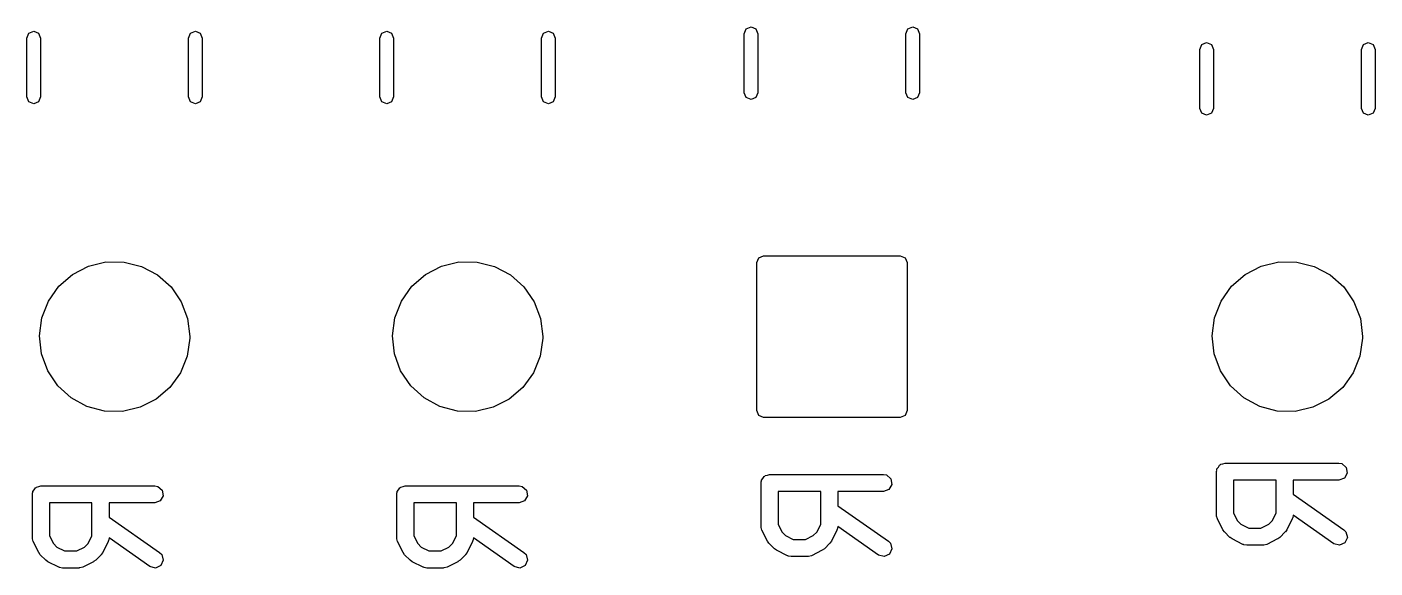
# Model space of a CAD drawing. Extents: x 0.12 to 2.06, y 0.7 to 2.56.
# Drawn here: x 0.7138 to 1.1799, y 1.7074 to 1.8944 of the extents above; entities that cross this region are included whole.
import ezdxf

# ---------------------------------------------------------------- set-up
doc = ezdxf.new("R2010")
doc.units = 0
doc.header["$MEASUREMENT"] = 0
doc.layers.add('BLACK', color=7, linetype='CONTINUOUS')

msp = doc.modelspace()

# ---------------------------------------------------------------- linework, layer by layer
at = {"layer": 'BLACK', "linetype": 'CONTINUOUS'}
for p, q in [((0.714471, 1.89226), (0.716142, 1.89296)), ((0.716142, 1.89296), (0.717812, 1.89226)), ((0.770377, 1.89226), (0.772047, 1.89296)), ((0.772047, 1.89296), (0.773718, 1.89226)), ((0.836519, 1.89226), (0.838189, 1.89296)), ((0.838189, 1.89296), (0.839859, 1.89226)), ((0.892424, 1.89226), (0.894094, 1.89296)), ((0.894094, 1.89296), (0.895765, 1.89226)), ((0.961811, 1.89207), (0.962503, 1.89374)), ((0.962503, 1.89374), (0.964173, 1.89443)), ((0.964173, 1.89443), (0.965844, 1.89374)), ((0.965844, 1.89374), (0.966535, 1.89207)), ((1.01772, 1.89207), (1.01841, 1.89374)), ((1.01841, 1.89374), (1.02008, 1.89443)), ((1.02008, 1.89443), (1.02175, 1.89374)), ((1.02175, 1.89374), (1.02244, 1.89207)), ((0.71378, 1.89059), (0.714471, 1.89226)), ((0.71378, 1.87023), (0.71378, 1.89059)), ((0.717812, 1.89226), (0.718504, 1.89059)), ((0.718504, 1.89059), (0.718504, 1.87023)), ((0.769685, 1.89059), (0.770377, 1.89226)), ((0.769685, 1.87023), (0.769685, 1.89059)), ((0.773718, 1.89226), (0.774409, 1.89059)), ((0.774409, 1.89059), (0.774409, 1.87023)), ((0.835827, 1.89059), (0.836519, 1.89226)), ((0.835827, 1.87023), (0.835827, 1.89059)), ((0.839859, 1.89226), (0.840551, 1.89059)), ((0.840551, 1.89059), (0.840551, 1.87023)), ((0.891732, 1.89059), (0.892424, 1.89226)), ((0.891732, 1.87023), (0.891732, 1.89059)), ((0.895765, 1.89226), (0.896457, 1.89059)), ((0.896457, 1.89059), (0.896457, 1.87023)), ((0.961811, 1.87171), (0.961811, 1.89207)), ((0.966535, 1.89207), (0.966535, 1.87171)), ((1.01772, 1.87171), (1.01772, 1.89207)), ((1.02244, 1.89207), (1.02244, 1.87171)), ((1.11929, 1.88666), (1.11998, 1.88833)), ((1.11998, 1.88833), (1.12165, 1.88902)), ((1.12165, 1.88902), (1.12332, 1.88833)), ((1.12332, 1.88833), (1.12402, 1.88666)), ((1.1752, 1.88666), (1.17589, 1.88833)), ((1.17589, 1.88833), (1.17756, 1.88902)), ((1.17756, 1.88902), (1.17923, 1.88833)), ((1.17923, 1.88833), (1.17992, 1.88666)), ((1.11929, 1.8663), (1.11929, 1.88666)), ((1.12402, 1.88666), (1.12402, 1.8663)), ((1.1752, 1.8663), (1.1752, 1.88666)), ((1.17992, 1.88666), (1.17992, 1.8663)), ((0.714471, 1.86856), (0.71378, 1.87023)), ((0.718504, 1.87023), (0.717812, 1.86856)), ((0.770377, 1.86856), (0.769685, 1.87023)), ((0.774409, 1.87023), (0.773718, 1.86856)), ((0.836519, 1.86856), (0.835827, 1.87023)), ((0.840551, 1.87023), (0.839859, 1.86856)), ((0.892424, 1.86856), (0.891732, 1.87023)), ((0.896457, 1.87023), (0.895765, 1.86856)), ((0.962503, 1.87004), (0.961811, 1.87171)), ((0.964173, 1.86935), (0.962503, 1.87004)), ((0.965844, 1.87004), (0.964173, 1.86935)), ((0.966535, 1.87171), (0.965844, 1.87004)), ((1.01841, 1.87004), (1.01772, 1.87171)), ((1.02008, 1.86935), (1.01841, 1.87004)), ((1.02175, 1.87004), (1.02008, 1.86935)), ((1.02244, 1.87171), (1.02175, 1.87004)), ((0.716142, 1.86787), (0.714471, 1.86856)), ((0.717812, 1.86856), (0.716142, 1.86787)), ((0.772047, 1.86787), (0.770377, 1.86856)), ((0.773718, 1.86856), (0.772047, 1.86787)), ((0.838189, 1.86787), (0.836519, 1.86856)), ((0.839859, 1.86856), (0.838189, 1.86787)), ((0.894094, 1.86787), (0.892424, 1.86856)), ((0.895765, 1.86856), (0.894094, 1.86787)), ((1.11998, 1.86463), (1.11929, 1.8663)), ((1.12165, 1.86393), (1.11998, 1.86463)), ((1.12332, 1.86463), (1.12165, 1.86393)), ((1.12402, 1.8663), (1.12332, 1.86463)), ((1.17589, 1.86463), (1.1752, 1.8663)), ((1.17756, 1.86393), (1.17589, 1.86463)), ((1.17923, 1.86463), (1.17756, 1.86393)), ((1.17992, 1.8663), (1.17923, 1.86463)), ((0.966142, 1.81299), (0.966834, 1.81466)), ((0.966834, 1.81466), (0.968504, 1.81535)), ((0.968504, 1.81535), (1.01575, 1.81535)), ((1.01575, 1.81535), (1.01742, 1.81466)), ((1.01742, 1.81466), (1.01811, 1.81299)), ((0.724784, 1.80479), (0.729489, 1.80889)), ((0.729489, 1.80889), (0.735037, 1.81176)), ((0.735037, 1.81176), (0.741108, 1.81321)), ((0.741108, 1.81321), (0.747351, 1.81318)), ((0.747351, 1.81318), (0.753406, 1.81166)), ((0.753406, 1.81166), (0.758924, 1.80874)), ((0.758924, 1.80874), (0.763586, 1.80459)), ((0.846832, 1.80479), (0.851536, 1.80889)), ((0.851536, 1.80889), (0.857084, 1.81176)), ((0.857084, 1.81176), (0.863155, 1.81321)), ((0.863155, 1.81321), (0.869398, 1.81318)), ((0.869398, 1.81318), (0.875454, 1.81166)), ((0.875454, 1.81166), (0.880971, 1.80874)), ((0.880971, 1.80874), (0.885633, 1.80459)), ((0.966142, 1.76181), (0.966142, 1.81299)), ((1.01811, 1.81299), (1.01811, 1.76181)), ((1.1303, 1.80479), (1.135, 1.80889)), ((1.135, 1.80889), (1.14055, 1.81176)), ((1.14055, 1.81176), (1.14662, 1.81321)), ((1.14662, 1.81321), (1.15286, 1.81318)), ((1.15286, 1.81318), (1.15892, 1.81166)), ((1.15892, 1.81166), (1.16444, 1.80874)), ((1.16444, 1.80874), (1.1691, 1.80459)), ((0.721194, 1.79968), (0.724784, 1.80479)), ((0.763586, 1.80459), (0.767122, 1.79944)), ((0.843242, 1.79968), (0.846832, 1.80479)), ((0.885633, 1.80459), (0.889169, 1.79944)), ((1.12671, 1.79968), (1.1303, 1.80479)), ((1.1691, 1.80459), (1.17263, 1.79944)), ((0.718927, 1.79386), (0.721194, 1.79968)), ((0.767122, 1.79944), (0.769329, 1.7936)), ((0.840974, 1.79386), (0.843242, 1.79968)), ((0.889169, 1.79944), (0.891376, 1.7936)), ((1.12444, 1.79386), (1.12671, 1.79968)), ((1.17263, 1.79944), (1.17484, 1.7936)), ((0.718112, 1.78767), (0.718927, 1.79386)), ((0.769329, 1.7936), (0.770079, 1.7874)), ((0.840159, 1.78767), (0.840974, 1.79386)), ((0.891376, 1.7936), (0.892126, 1.7874)), ((1.12362, 1.78767), (1.12444, 1.79386)), ((1.17484, 1.7936), (1.17559, 1.7874)), ((0.718797, 1.78147), (0.718112, 1.78767)), ((0.770073, 1.78686), (0.769193, 1.78068)), ((0.770079, 1.7874), (0.770073, 1.78686)), ((0.840844, 1.78147), (0.840159, 1.78767)), ((0.89212, 1.78686), (0.891241, 1.78068)), ((0.892126, 1.7874), (0.89212, 1.78686)), ((1.12431, 1.78147), (1.12362, 1.78767)), ((1.17558, 1.78686), (1.17471, 1.78068)), ((1.17559, 1.7874), (1.17558, 1.78686)), ((0.720942, 1.7756), (0.718797, 1.78147)), ((0.769193, 1.78068), (0.766865, 1.77488)), ((0.84299, 1.7756), (0.840844, 1.78147)), ((0.891241, 1.78068), (0.888912, 1.77488)), ((1.12645, 1.7756), (1.12431, 1.78147)), ((1.17471, 1.78068), (1.17238, 1.77488)), ((0.724425, 1.77042), (0.720942, 1.7756)), ((0.766865, 1.77488), (0.763221, 1.76981)), ((0.846472, 1.77042), (0.84299, 1.7756)), ((0.888912, 1.77488), (0.885269, 1.76981)), ((1.12994, 1.77042), (1.12645, 1.7756)), ((1.17238, 1.77488), (1.16873, 1.76981)), ((0.729042, 1.76622), (0.724425, 1.77042)), ((0.763221, 1.76981), (0.758474, 1.76576)), ((0.85109, 1.76622), (0.846472, 1.77042)), ((0.885269, 1.76981), (0.880521, 1.76576)), ((1.13455, 1.76622), (1.12994, 1.77042)), ((1.16873, 1.76981), (1.16399, 1.76576)), ((0.734529, 1.76324), (0.729042, 1.76622)), ((0.740568, 1.76166), (0.734529, 1.76324)), ((0.752896, 1.76295), (0.746811, 1.76156)), ((0.758474, 1.76576), (0.752896, 1.76295)), ((0.856576, 1.76324), (0.85109, 1.76622)), ((0.862615, 1.76166), (0.856576, 1.76324)), ((0.874944, 1.76295), (0.868858, 1.76156)), ((0.880521, 1.76576), (0.874944, 1.76295)), ((1.14004, 1.76324), (1.13455, 1.76622)), ((1.14608, 1.76166), (1.14004, 1.76324)), ((1.15841, 1.76295), (1.15232, 1.76156)), ((1.16399, 1.76576), (1.15841, 1.76295)), ((0.746811, 1.76156), (0.740568, 1.76166)), ((0.868858, 1.76156), (0.862615, 1.76166)), ((0.966834, 1.76014), (0.966142, 1.76181)), ((0.968504, 1.75945), (0.966834, 1.76014)), ((1.01575, 1.75945), (0.968504, 1.75945)), ((1.01742, 1.76014), (1.01575, 1.75945)), ((1.01811, 1.76181), (1.01742, 1.76014)), ((1.15232, 1.76156), (1.14608, 1.76166)), ((1.12657, 1.74328), (1.12733, 1.74341)), ((1.12733, 1.74341), (1.12805, 1.74367)), ((1.12805, 1.74367), (1.16742, 1.74367)), ((1.16742, 1.74367), (1.16843, 1.74349)), ((1.16843, 1.74349), (1.16997, 1.7422)), ((0.968285, 1.73838), (0.968668, 1.73904)), ((0.968668, 1.73904), (0.968919, 1.73914)), ((0.968919, 1.73914), (0.96909, 1.73934)), ((0.96909, 1.73934), (0.969845, 1.73947)), ((0.969845, 1.73947), (0.970566, 1.73974)), ((0.970566, 1.73974), (1.00994, 1.73974)), ((1.00994, 1.73974), (1.01095, 1.73956)), ((1.01095, 1.73956), (1.01249, 1.73826)), ((1.12509, 1.74072), (1.12516, 1.7411)), ((1.12509, 1.72572), (1.12509, 1.74072)), ((1.12514, 1.74123), (1.1252, 1.74135)), ((1.12516, 1.7411), (1.12514, 1.74123)), ((1.1252, 1.74135), (1.12527, 1.74173)), ((1.12527, 1.74173), (1.12576, 1.74232)), ((1.12576, 1.74232), (1.12615, 1.74298)), ((1.12615, 1.74298), (1.1264, 1.74307)), ((1.1264, 1.74307), (1.12657, 1.74328)), ((1.17032, 1.74021), (1.16931, 1.73846)), ((1.16997, 1.7422), (1.17032, 1.74021)), ((0.715823, 1.73386), (0.716316, 1.73444)), ((0.716316, 1.73444), (0.7167, 1.73511)), ((0.7167, 1.73511), (0.71695, 1.7352)), ((0.71695, 1.7352), (0.717121, 1.7354)), ((0.717121, 1.7354), (0.717877, 1.73554)), ((0.717877, 1.73554), (0.718598, 1.7358)), ((0.718598, 1.7358), (0.757968, 1.7358)), ((0.757968, 1.7358), (0.758978, 1.73562)), ((0.758978, 1.73562), (0.760525, 1.73432)), ((0.760525, 1.73432), (0.760876, 1.73233)), ((0.841807, 1.73386), (0.8423, 1.73444)), ((0.8423, 1.73444), (0.842684, 1.73511)), ((0.842684, 1.73511), (0.842934, 1.7352)), ((0.842934, 1.7352), (0.843106, 1.7354)), ((0.843106, 1.7354), (0.843861, 1.73554)), ((0.843861, 1.73554), (0.844582, 1.7358)), ((0.844582, 1.7358), (0.883952, 1.7358)), ((0.883952, 1.7358), (0.884962, 1.73562)), ((0.884962, 1.73562), (0.886509, 1.73432)), ((0.886509, 1.73432), (0.88686, 1.73233)), ((0.967613, 1.73678), (0.967681, 1.73717)), ((0.967613, 1.72178), (0.967613, 1.73678)), ((0.967658, 1.7373), (0.967724, 1.73741)), ((0.967681, 1.73717), (0.967658, 1.7373)), ((0.967724, 1.73741), (0.967791, 1.73779)), ((0.967791, 1.73779), (0.968285, 1.73838)), ((1.01183, 1.73452), (1.00994, 1.73383)), ((1.01284, 1.73627), (1.01183, 1.73452)), ((1.01249, 1.73826), (1.01284, 1.73627)), ((1.131, 1.73777), (1.131, 1.72642)), ((1.14572, 1.73777), (1.131, 1.73777)), ((1.14572, 1.72642), (1.14572, 1.73777)), ((1.16742, 1.73777), (1.15162, 1.73777)), ((1.15162, 1.73777), (1.15162, 1.73288)), ((1.16931, 1.73846), (1.16742, 1.73777)), ((0.715645, 1.73285), (0.715713, 1.73323)), ((0.715645, 1.71785), (0.715645, 1.73285)), ((0.71569, 1.73336), (0.715755, 1.73347)), ((0.715713, 1.73323), (0.71569, 1.73336)), ((0.715755, 1.73347), (0.715823, 1.73386)), ((0.72155, 1.72989), (0.72155, 1.71854)), ((0.736267, 1.72989), (0.72155, 1.72989)), ((0.736267, 1.71854), (0.736267, 1.72989)), ((0.757968, 1.72989), (0.742173, 1.72989)), ((0.742173, 1.72989), (0.742173, 1.72501)), ((0.759866, 1.73058), (0.757968, 1.72989)), ((0.760876, 1.73233), (0.759866, 1.73058)), ((0.841629, 1.73285), (0.841697, 1.73323)), ((0.841629, 1.71785), (0.841629, 1.73285)), ((0.841674, 1.73336), (0.84174, 1.73347)), ((0.841697, 1.73323), (0.841674, 1.73336)), ((0.84174, 1.73347), (0.841807, 1.73386)), ((0.847535, 1.72989), (0.847535, 1.71854)), ((0.862252, 1.72989), (0.847535, 1.72989)), ((0.862252, 1.71854), (0.862252, 1.72989)), ((0.883952, 1.72989), (0.868157, 1.72989)), ((0.868157, 1.72989), (0.868157, 1.72501)), ((0.88585, 1.73058), (0.883952, 1.72989)), ((0.88686, 1.73233), (0.88585, 1.73058)), ((0.973519, 1.73383), (0.973519, 1.72248)), ((0.988236, 1.73383), (0.973519, 1.73383)), ((0.988236, 1.72248), (0.988236, 1.73383)), ((1.00994, 1.73383), (0.994141, 1.73383)), ((0.994141, 1.73383), (0.994141, 1.72895)), ((1.15162, 1.73288), (1.16911, 1.72064)), ((0.742173, 1.72501), (0.759661, 1.71277)), ((0.868157, 1.72501), (0.885645, 1.71277)), ((0.994141, 1.72895), (1.01163, 1.7167)), ((1.12515, 1.72556), (1.12509, 1.72572)), ((1.12511, 1.72538), (1.12515, 1.72556)), ((1.12541, 1.7244), (1.12511, 1.72538)), ((1.131, 1.72642), (1.13235, 1.72372)), ((1.14437, 1.72372), (1.14572, 1.72642)), ((1.15161, 1.72568), (1.15144, 1.72471)), ((1.16572, 1.7158), (1.15161, 1.72568)), ((0.967674, 1.72162), (0.967613, 1.72178)), ((0.967633, 1.72145), (0.967674, 1.72162)), ((0.967925, 1.72046), (0.967633, 1.72145)), ((0.9698, 1.71671), (0.967925, 1.72046)), ((0.973519, 1.72248), (0.974868, 1.71978)), ((0.986887, 1.71978), (0.988236, 1.72248)), ((0.99383, 1.72046), (0.991955, 1.71671)), ((0.99385, 1.72064), (0.99383, 1.72046)), ((0.993963, 1.72077), (0.99385, 1.72064)), ((0.994134, 1.72174), (0.993963, 1.72077)), ((1.00824, 1.71187), (0.994134, 1.72174)), ((1.12728, 1.72065), (1.12541, 1.7244)), ((1.12733, 1.72061), (1.12728, 1.72065)), ((1.12783, 1.71988), (1.12733, 1.72061)), ((1.13235, 1.72372), (1.13355, 1.72252)), ((1.13355, 1.72252), (1.13624, 1.72118)), ((1.13624, 1.72118), (1.14047, 1.72118)), ((1.14047, 1.72118), (1.14317, 1.72252)), ((1.14317, 1.72252), (1.14437, 1.72372)), ((1.14944, 1.72065), (1.14891, 1.71994)), ((1.15131, 1.7244), (1.14944, 1.72065)), ((1.15133, 1.72458), (1.15131, 1.7244)), ((1.15144, 1.72471), (1.15133, 1.72458)), ((1.16911, 1.72064), (1.16984, 1.71992)), ((0.715705, 1.71768), (0.715645, 1.71785)), ((0.715664, 1.71751), (0.715705, 1.71768)), ((0.715957, 1.71653), (0.715664, 1.71751)), ((0.717831, 1.71278), (0.715957, 1.71653)), ((0.72155, 1.71854), (0.722899, 1.71585)), ((0.722899, 1.71585), (0.724096, 1.71465)), ((0.733721, 1.71465), (0.734919, 1.71585)), ((0.734919, 1.71585), (0.736267, 1.71854)), ((0.741861, 1.71653), (0.739986, 1.71278)), ((0.741881, 1.7167), (0.741861, 1.71653)), ((0.741995, 1.71684), (0.741881, 1.7167)), ((0.742165, 1.71781), (0.741995, 1.71684)), ((0.756274, 1.70793), (0.742165, 1.71781)), ((0.84169, 1.71768), (0.841629, 1.71785)), ((0.841649, 1.71751), (0.84169, 1.71768)), ((0.841941, 1.71653), (0.841649, 1.71751)), ((0.843816, 1.71278), (0.841941, 1.71653)), ((0.847535, 1.71854), (0.848883, 1.71585)), ((0.848883, 1.71585), (0.850081, 1.71465)), ((0.859706, 1.71465), (0.860903, 1.71585)), ((0.860903, 1.71585), (0.862252, 1.71854)), ((0.867845, 1.71653), (0.865971, 1.71278)), ((0.867866, 1.7167), (0.867845, 1.71653)), ((0.867979, 1.71684), (0.867866, 1.7167)), ((0.86815, 1.71781), (0.867979, 1.71684)), ((0.882259, 1.70793), (0.86815, 1.71781)), ((0.969847, 1.71667), (0.9698, 1.71671)), ((0.970353, 1.71595), (0.969847, 1.71667)), ((0.972228, 1.71407), (0.970353, 1.71595)), ((0.974868, 1.71978), (0.976065, 1.71859)), ((0.976065, 1.71859), (0.978762, 1.71724)), ((0.978762, 1.71724), (0.982992, 1.71724)), ((0.982992, 1.71724), (0.98569, 1.71859)), ((0.98569, 1.71859), (0.986887, 1.71978)), ((0.991402, 1.71595), (0.989527, 1.71407)), ((0.991429, 1.71601), (0.991402, 1.71595)), ((0.991955, 1.71671), (0.991429, 1.71601)), ((1.01163, 1.7167), (1.01235, 1.71598)), ((1.01235, 1.71598), (1.01288, 1.71403)), ((1.12971, 1.71801), (1.12783, 1.71988)), ((1.12977, 1.71798), (1.12971, 1.71801)), ((1.13048, 1.71746), (1.12977, 1.71798)), ((1.13423, 1.71558), (1.13048, 1.71746)), ((1.1344, 1.71556), (1.13423, 1.71558)), ((1.13454, 1.71545), (1.1344, 1.71556)), ((1.13555, 1.71527), (1.13454, 1.71545)), ((1.14249, 1.71558), (1.14151, 1.71529)), ((1.14624, 1.71746), (1.14249, 1.71558)), ((1.14628, 1.7175), (1.14624, 1.71746)), ((1.14701, 1.71801), (1.14628, 1.7175)), ((1.14888, 1.71988), (1.14701, 1.71801)), ((1.14891, 1.71994), (1.14888, 1.71988)), ((1.16767, 1.71528), (1.16572, 1.7158)), ((1.1695, 1.71614), (1.16767, 1.71528)), ((1.17036, 1.71797), (1.1695, 1.71614)), ((1.16984, 1.71992), (1.17036, 1.71797)), ((0.717878, 1.71273), (0.717831, 1.71278)), ((0.718385, 1.71201), (0.717878, 1.71273)), ((0.720259, 1.71014), (0.718385, 1.71201)), ((0.724096, 1.71465), (0.726794, 1.7133)), ((0.726794, 1.7133), (0.731024, 1.7133)), ((0.731024, 1.7133), (0.733721, 1.71465)), ((0.739433, 1.71201), (0.737558, 1.71014)), ((0.73946, 1.71207), (0.739433, 1.71201)), ((0.739986, 1.71278), (0.73946, 1.71207)), ((0.759661, 1.71277), (0.760386, 1.71204)), ((0.760386, 1.71204), (0.760909, 1.71009)), ((0.843863, 1.71273), (0.843816, 1.71278)), ((0.844369, 1.71201), (0.843863, 1.71273)), ((0.846244, 1.71014), (0.844369, 1.71201)), ((0.850081, 1.71465), (0.852778, 1.7133)), ((0.852778, 1.7133), (0.857008, 1.7133)), ((0.857008, 1.7133), (0.859706, 1.71465)), ((0.865417, 1.71201), (0.863543, 1.71014)), ((0.865445, 1.71207), (0.865417, 1.71201)), ((0.865971, 1.71278), (0.865445, 1.71207)), ((0.885645, 1.71277), (0.886371, 1.71204)), ((0.886371, 1.71204), (0.886894, 1.71009)), ((0.972286, 1.71405), (0.972228, 1.71407)), ((0.972995, 1.71352), (0.972286, 1.71405)), ((0.976745, 1.71164), (0.972995, 1.71352)), ((0.97692, 1.71162), (0.976745, 1.71164)), ((0.977055, 1.71151), (0.97692, 1.71162)), ((0.978065, 1.71133), (0.977055, 1.71151)), ((0.98369, 1.71133), (0.978065, 1.71133)), ((0.983855, 1.71139), (0.98369, 1.71133)), ((0.984027, 1.71135), (0.983855, 1.71139)), ((0.98501, 1.71164), (0.984027, 1.71135)), ((0.98876, 1.71352), (0.98501, 1.71164)), ((0.988804, 1.71357), (0.98876, 1.71352)), ((0.989527, 1.71407), (0.988804, 1.71357)), ((1.01019, 1.71134), (1.00824, 1.71187)), ((1.01202, 1.7122), (1.01019, 1.71134)), ((1.01288, 1.71403), (1.01202, 1.7122)), ((1.14117, 1.71527), (1.13555, 1.71527)), ((1.14134, 1.71533), (1.14117, 1.71527)), ((1.14151, 1.71529), (1.14134, 1.71533)), ((0.720318, 1.71011), (0.720259, 1.71014)), ((0.721027, 1.70958), (0.720318, 1.71011)), ((0.724776, 1.70771), (0.721027, 1.70958)), ((0.724952, 1.70769), (0.724776, 1.70771)), ((0.725087, 1.70757), (0.724952, 1.70769)), ((0.726097, 1.7074), (0.725087, 1.70757)), ((0.731721, 1.7074), (0.726097, 1.7074)), ((0.731887, 1.70746), (0.731721, 1.7074)), ((0.732059, 1.70742), (0.731887, 1.70746)), ((0.733042, 1.70771), (0.732059, 1.70742)), ((0.736791, 1.70958), (0.733042, 1.70771)), ((0.736835, 1.70963), (0.736791, 1.70958)), ((0.737558, 1.71014), (0.736835, 1.70963)), ((0.758225, 1.70741), (0.756274, 1.70793)), ((0.760056, 1.70826), (0.758225, 1.70741)), ((0.760909, 1.71009), (0.760056, 1.70826)), ((0.846302, 1.71011), (0.846244, 1.71014)), ((0.847011, 1.70958), (0.846302, 1.71011)), ((0.85076, 1.70771), (0.847011, 1.70958)), ((0.850936, 1.70769), (0.85076, 1.70771)), ((0.851071, 1.70757), (0.850936, 1.70769)), ((0.852081, 1.7074), (0.851071, 1.70757)), ((0.857705, 1.7074), (0.852081, 1.7074)), ((0.857871, 1.70746), (0.857705, 1.7074)), ((0.858043, 1.70742), (0.857871, 1.70746)), ((0.859026, 1.70771), (0.858043, 1.70742)), ((0.862775, 1.70958), (0.859026, 1.70771)), ((0.86282, 1.70963), (0.862775, 1.70958)), ((0.863543, 1.71014), (0.86282, 1.70963)), ((0.88421, 1.70741), (0.882259, 1.70793)), ((0.88604, 1.70826), (0.88421, 1.70741)), ((0.886894, 1.71009), (0.88604, 1.70826))]:
    msp.add_line(p, q, dxfattribs=at)

doc.saveas('drawing.dxf')
